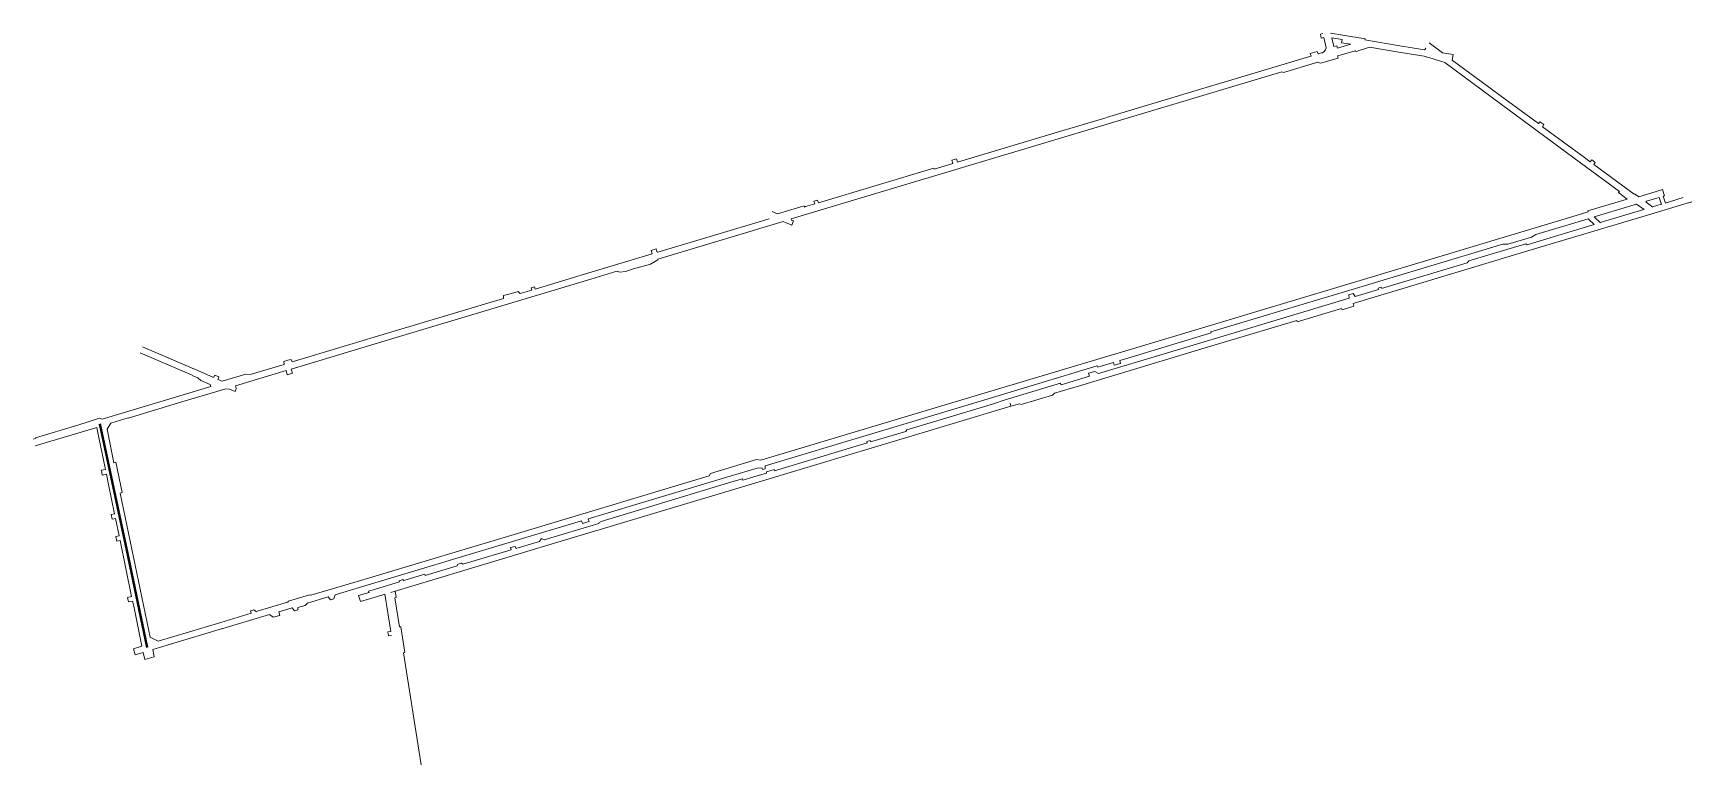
# Model space of a CAD drawing. Header units: millimetres. Extents: x 39480612 to 39481818, y 3852300 to 3852832.
import ezdxf

# ---------------------------------------------------------------- set-up
doc = ezdxf.new("R2010")
doc.units = ezdxf.units.MM
for name, color, linetype, lineweight in [('岩巷ZSLK0900DCJ', 7, 'Continuous', 0), ('煤巷ZSLK0900DCJ', 7, 'Continuous', 0), ('煤巷中心线ZSLK0900DCJ', 7, 'Continuous', 0)]:
    doc.layers.add(name, color=color, linetype=linetype, lineweight=lineweight)

msp = doc.modelspace()

# ---------------------------------------------------------------- linework, layer by layer
at = {"layer": '岩巷ZSLK0900DCJ', "color": 30, "linetype": 'Continuous', "lineweight": 15, "true_color": 0xff8000, "flags": 128}
for points in [[(39481549.6, 3852831.4), (39481547.8, 3852830.9), (39481548.4, 3852828.1), (39481550.3, 3852828.5)], [(39481552, 3852821), (39481550.2, 3852828.5)], [(39481555.2, 3852831.7), (39481564, 3852830.2)], [(39481563.5, 3852827.1), (39481556, 3852828.3)], [(39481557.5, 3852822), (39481556, 3852828.3)], [(39481552, 3852821.1), (39481551.4, 3852819.7), (39481550.4, 3852818.4), (39481548.9, 3852817.2)], [(39481796.5, 3852718.1), (39481791.2, 3852716.5)], [(39481794.1, 3852712.4), (39481792.4, 3852711.9)], [(39481794.1, 3852712.4), (39481795.7, 3852707.3)], [(39481796.5, 3852718.1), (39481797.9, 3852713.6)], [(39481797.9, 3852713.6), (39481797, 3852713.3)], [(39481797, 3852713.3), (39481798.6, 3852708.1)], [(39481811.5, 3852712.2), (39481798.5, 3852708.3)], [(39481817, 3852708.9), (39481812.7, 3852707.6)], [(39481817.8, 3852709.1), (39481816.9, 3852708.8)], [(39481795.6, 3852707.5), (39481789.1, 3852705.5)], [(39481812.8, 3852707.6), (39481790.5, 3852701)]]:
    msp.add_lwpolyline(points, dxfattribs=at)
at = {"layer": '煤巷ZSLK0900DCJ', "color": 7, "linetype": 'Continuous', "lineweight": 15, "flags": 128}
for points in [[(39481564, 3852830.2), (39481580.3, 3852827.5), (39481580.1, 3852826.8)], [(39481541, 3852815.1), (39481540.4, 3852816.9), (39481545.5, 3852818.4), (39481546, 3852816.6)], [(39481549.3, 3852817.6), (39481546, 3852816.6)], [(39481560.2, 3852820.8), (39481559.7, 3852822.6), (39481557.5, 3852822)], [(39481569.9, 3852823.7), (39481560.2, 3852820.8)], [(39481573.1, 3852819), (39481560.3, 3852815.2)], [(39481563.1, 3852824.8), (39481563.5, 3852827.1)], [(39481569.9, 3852823.7), (39481563.1, 3852824.8)], [(39481583.5, 3852821.5), (39481573.7, 3852818.5), (39481573.1, 3852819)], [(39481605.6, 3852822.6), (39481580.1, 3852826.8)], [(39481604.8, 3852817.9), (39481583.5, 3852821.5)], [(39481624.6, 3852814.7), (39481604.8, 3852817.9)], [(39481623.5, 3852819.6), (39481605.6, 3852822.6)], [(39481623.5, 3852819.6), (39481624.3, 3852820.6)], [(39481624.3, 3852820.6), (39481624, 3852820.8)], [(39481636.4, 3852817.5), (39481626.8, 3852824.6)], [(39481644.2, 3852816.2), (39481636.4, 3852817.5)], [(39481644.2, 3852816.2), (39481643.5, 3852812.2)], [(39481540.8, 3852815), (39481455.1, 3852789.3)], [(39481520.9, 3852803.1), (39481545.9, 3852810.6)], [(39481541, 3852815.1), (39481540.8, 3852815)], [(39481560.2, 3852815.3), (39481560.7, 3852813.6), (39481547.8, 3852809.8), (39481545.7, 3852810.7)], [(39481624.5, 3852814.6), (39481626.7, 3852814), (39481638.1, 3852810.4)], [(39481679.4, 3852779.9), (39481638.1, 3852810.4)], [(39481682.1, 3852783.7), (39481643.5, 3852812.2)], [(39481519.6, 3852803.7), (39481175.1, 3852700.4)], [(39481519.6, 3852803.7), (39481520.9, 3852803.1)], [(39481455.1, 3852789.3), (39481392.1, 3852770.4)], [(39481706.2, 3852766), (39481682.2, 3852783.7)], [(39481391.8, 3852770.3), (39481356.5, 3852759.7)], [(39481736.9, 3852737.6), (39481679.4, 3852779.9)], [(39481356.5, 3852759.7), (39481283.9, 3852737.9)], [(39481706.2, 3852766), (39481707.4, 3852767.4), (39481710.2, 3852765.3), (39481709.3, 3852763.7)], [(39481739.7, 3852741.3), (39481709.3, 3852763.7)], [(39481266.9, 3852732.8), (39481266.7, 3852733.7), (39481182.7, 3852708.5)], [(39481280.5, 3852736.9), (39481266.9, 3852732.8)], [(39481283.9, 3852737.9), (39481283.2, 3852740.5), (39481279.7, 3852739.4), (39481280.5, 3852736.9)], [(39481736.9, 3852737.5), (39481765.1, 3852716.7), (39481764.5, 3852715.9), (39481770.9, 3852711.2)], [(39481779.2, 3852712.9), (39481776.2, 3852715.1), (39481775.8, 3852714.7), (39481746.5, 3852736.3), (39481747.5, 3852737.8), (39481745, 3852739.6), (39481743.9, 3852738.2), (39481739.7, 3852741.3)], [(39481180.1, 3852707.7), (39481173.4, 3852705.7)], [(39481180.1, 3852707.7), (39481179.5, 3852709.7), (39481182.2, 3852710.5), (39481182.7, 3852708.5)], [(39481770.9, 3852711.2), (39481742.1, 3852702.6)], [(39481791.2, 3852716.5), (39481779.2, 3852712.9)], [(39481792.4, 3852711.9), (39481784.8, 3852709.6), (39481784.4, 3852708.9)], [(39481789.4, 3852705.4), (39481784.5, 3852709)], [(39481065.9, 3852672.5), (39481147, 3852696.8)], [(39481172.6, 3852705.4), (39481172.4, 3852706.3), (39481153, 3852700.5), (39481149.2, 3852702.1)], [(39481157.1, 3852695), (39481163.4, 3852692.3), (39481164.7, 3852695.3), (39481163.1, 3852695.9), (39481162.9, 3852696.7)], [(39481175.1, 3852700.4), (39481162.9, 3852696.7)], [(39481172.6, 3852705.4), (39481172.7, 3852705.4), (39481173.4, 3852705.7)], [(39481738.5, 3852700.7), (39481576.6, 3852652.1)], [(39481790.5, 3852701), (39481703.3, 3852674.9)], [(39481742.4, 3852696.9), (39481704.4, 3852685.5)], [(39481742.4, 3852701.8), (39481738.4, 3852700.6)], [(39481738.4, 3852700.6), (39481738.4, 3852700.6)], [(39481742.1, 3852702.6), (39481742.4, 3852701.8)], [(39481746.9, 3852692.6), (39481742.4, 3852696.9)], [(39481773.5, 3852706.3), (39481746.8, 3852698.2)], [(39481751.3, 3852694), (39481746.8, 3852698.2)], [(39481782.8, 3852703.6), (39481751.2, 3852694.1)], [(39481773.5, 3852706.3), (39481777.6, 3852707.5), (39481783.1, 3852703.5)], [(39481789.3, 3852705.6), (39481789.2, 3852705.5)], [(39481157.1, 3852695), (39481065.9, 3852667.6)], [(39481680.5, 3852678.3), (39481684.1, 3852678.4), (39481701.3, 3852683.6), (39481704.4, 3852685.5)], [(39481746.8, 3852692.7), (39481702, 3852679.2)], [(39481061.9, 3852671.3), (39481061.2, 3852673.9), (39481064.7, 3852674.9), (39481065.2, 3852673.1), (39481065.9, 3852672.5)], [(39481703.3, 3852674.9), (39481571.5, 3852635.3)], [(39481680.5, 3852678.3), (39481578, 3852647.6)], [(39481697, 3852678.7), (39481655.7, 3852666.3)], [(39481697, 3852678.7), (39481698, 3852678)], [(39481702, 3852679.2), (39481698, 3852678)], [(39481061.9, 3852671.3), (39481015.9, 3852657.5)], [(39481017.2, 3852653), (39481036.2, 3852658.7), (39481038.3, 3852658), (39481042.6, 3852658.6), (39481048.4, 3852660.5), (39481060.6, 3852664), (39481063.5, 3852665.5), (39481066.1, 3852667), (39481065.9, 3852667.6)], [(39481654.4, 3852664.9), (39481592.2, 3852646.2)], [(39481654.4, 3852664.9), (39481655.7, 3852666.3)], [(39481017.2, 3852653), (39480875.7, 3852610.6)], [(39480974.3, 3852645.1), (39480973.8, 3852646.8), (39480976.3, 3852647.5), (39480976.8, 3852645.8)], [(39480973.8, 3852646.8), (39480976.3, 3852647.5)], [(39481015.9, 3852657.5), (39480976.8, 3852645.8)], [(39481576.6, 3852652.1), (39481406.3, 3852601)], [(39481578, 3852647.6), (39481468.1, 3852614.6)], [(39480953.9, 3852638.9), (39480874.4, 3852615.1)], [(39480965.9, 3852642.5), (39480964.5, 3852644), (39480959.5, 3852642.5), (39480953.7, 3852641.2), (39480953.9, 3852638.9)], [(39480974.3, 3852645.1), (39480965.9, 3852642.5)], [(39481568.7, 3852639.2), (39481465, 3852608)], [(39481530.5, 3852623), (39481530.8, 3852622), (39481563.2, 3852631.7), (39481563.5, 3852630.7), (39481572.1, 3852633.3), (39481571.5, 3852635.3)], [(39481568.7, 3852639.2), (39481568.4, 3852641.6), (39481571.6, 3852642.6), (39481573.1, 3852640.5)], [(39481589.9, 3852645.5), (39481573.1, 3852640.5)], [(39481592.3, 3852646.2), (39481592, 3852647.1), (39481589.7, 3852646.4), (39481589.9, 3852645.4)], [(39480874.4, 3852615.1), (39480800.1, 3852592.8)], [(39481468.1, 3852614.6), (39481468.4, 3852613.9), (39481407.8, 3852595.7)], [(39481530.5, 3852623), (39481466.3, 3852603.7)], [(39480689.6, 3852599.4), (39480727.4, 3852583.2)], [(39480691.4, 3852603.8), (39480729.2, 3852587.5)], [(39480875.7, 3852610.6), (39480799.4, 3852587.7)], [(39481406.2, 3852601), (39481294.3, 3852567.4)], [(39481466.3, 3852603.7), (39481372.6, 3852575.6)], [(39481465, 3852608), (39481386.4, 3852584.5)], [(39480729.3, 3852587.5), (39480742.9, 3852581.6)], [(39480794.4, 3852591.1), (39480769.7, 3852583.7)], [(39480800.1, 3852592.8), (39480799.3, 3852594.7), (39480797, 3852594.2), (39480794.1, 3852593.2), (39480794.4, 3852591.1)], [(39480795.7, 3852586.6), (39480796.6, 3852583.5), (39480800.4, 3852584.6), (39480799.4, 3852587.7)], [(39481385.8, 3852589), (39481385.5, 3852589.9), (39481295.7, 3852562.9)], [(39481385.8, 3852589.1), (39481397.2, 3852592.5)], [(39481397.2, 3852592.5), (39481397.8, 3852590.4), (39481402.4, 3852591.8), (39481401.8, 3852593.9)], [(39481401.8, 3852593.9), (39481407.8, 3852595.7)], [(39480741, 3852575.1), (39480718.5, 3852568.3)], [(39480727.4, 3852583.1), (39480731.6, 3852581.3), (39480733.7, 3852579.4), (39480740.5, 3852576.4), (39480741, 3852575.1)], [(39480749.3, 3852578.8), (39480746.2, 3852580.2), (39480746.9, 3852582), (39480744, 3852583.2), (39480742.9, 3852581.6)], [(39480769.7, 3852583.7), (39480766.4, 3852584), (39480749.3, 3852578.8)], [(39480751.8, 3852573.4), (39480754.5, 3852573), (39480758.7, 3852571.3), (39480759.2, 3852572.6), (39480759.4, 3852573.5), (39480758.9, 3852575.5)], [(39480795.7, 3852586.6), (39480758.9, 3852575.5)], [(39481310, 3852562.5), (39481318.5, 3852565.4), (39481358.7, 3852577.4), (39481359.1, 3852576.3)], [(39481372.6, 3852575.6), (39481354.5, 3852570.2)], [(39481379.9, 3852582.5), (39481359.2, 3852576.3)], [(39481379.9, 3852582.5), (39481379.2, 3852584.6), (39481383.7, 3852585.9), (39481386.4, 3852584.5)], [(39480718.5, 3852568.3), (39480679.6, 3852556.6)], [(39480719.8, 3852563.8), (39480681, 3852552.1)], [(39480751.8, 3852573.4), (39480719.8, 3852563.8)], [(39481294.3, 3852567.4), (39481141, 3852521.4)], [(39481322.1, 3852562.9), (39481322.7, 3852560.7)], [(39481354.5, 3852570.2), (39481352.9, 3852568.6), (39481330.2, 3852561.9), (39481329, 3852562.5)], [(39480613.7, 3852537.2), (39480613.5, 3852537.7), (39480644.3, 3852546.9), (39480660, 3852551.9)], [(39480679.7, 3852556.7), (39480662, 3852551.3), (39480660, 3852551.9)], [(39480681, 3852552.2), (39480668.2, 3852548.3)], [(39481322.7, 3852560.7), (39481137.2, 3852505)], [(39481295.7, 3852562.9), (39481144.1, 3852517.4)], [(39481310, 3852562.5), (39481247, 3852543.6), (39481246.3, 3852542.4), (39481220.6, 3852534.7)], [(39481329, 3852562.5), (39481322.7, 3852560.7)], [(39480658, 3852545.3), (39480613.3, 3852531.8)], [(39480658, 3852545.3), (39480658.6, 3852542.5), (39480664.3, 3852514.8)], [(39480665.5, 3852544), (39480668.2, 3852548.3)], [(39480665.5, 3852544), (39480670.5, 3852519.6), (39480671.9, 3852520), (39480676.5, 3852497.9), (39480675.1, 3852497.6), (39480696.8, 3852392.8)], [(39480611.8, 3852536.8), (39480613.6, 3852537.3)], [(39481218.2, 3852534), (39481150.8, 3852513.8)], [(39481218.3, 3852533.9), (39481217.9, 3852535), (39481220.3, 3852535.7), (39481220.7, 3852534.8)], [(39480664.3, 3852514.8), (39480661.4, 3852514.2), (39480662.1, 3852510.6), (39480665.1, 3852511.2)], [(39481103.4, 3852510.1), (39481104.2, 3852511.8), (39481137.8, 3852521.9), (39481141, 3852521.4)], [(39481138.2, 3852515.6), (39481118.7, 3852509.8)], [(39481138.2, 3852515.6), (39481141.7, 3852515.8), (39481142, 3852514.6), (39481144.1, 3852515.2), (39481144.1, 3852517.4)], [(39480665.1, 3852511.2), (39480666.7, 3852503.7)], [(39480666.7, 3852503.7), (39480671, 3852482.4)], [(39481103.4, 3852510.1), (39480968.7, 3852469.7)], [(39481137.2, 3852505), (39480983.5, 3852458.9)], [(39481118.7, 3852509.8), (39481015.4, 3852478.8)], [(39481023.1, 3852475.5), (39481023, 3852475.9), (39481024.8, 3852477), (39481119.8, 3852505.8), (39481127.6, 3852507.8), (39481127.8, 3852506.9)], [(39481135.9, 3852509.3), (39481127.8, 3852506.9)], [(39481145.1, 3852512.1), (39481135.9, 3852509.3)], [(39481145.1, 3852512.1), (39481144.9, 3852512.9), (39481150.6, 3852514.6), (39481150.8, 3852513.7)], [(39480671.1, 3852482.4), (39480668.5, 3852481.9), (39480669.2, 3852478.5), (39480671.8, 3852479.1)], [(39480671.7, 3852479.1), (39480674.3, 3852466.6)], [(39480671.7, 3852479.1), (39480671.7, 3852479)], [(39481010.6, 3852477.4), (39481011.2, 3852475.5), (39481016, 3852476.9), (39481015.4, 3852478.8)], [(39480674.3, 3852466.6), (39480672, 3852466.1), (39480672.7, 3852462.7), (39480675, 3852463.2)], [(39480968.7, 3852469.7), (39480849.2, 3852433.9)], [(39481010.6, 3852477.4), (39480970, 3852465.2)], [(39481023.1, 3852475.5), (39480983.4, 3852463.6)], [(39480675, 3852463.2), (39480683.4, 3852422.5)], [(39480970, 3852465.2), (39480850.5, 3852429.4)], [(39480983.5, 3852458.9), (39480871.9, 3852425.4)], [(39480959.3, 3852456.3), (39480924.1, 3852445.8)], [(39480962.7, 3852457.5), (39480962.3, 3852458.7), (39480958.8, 3852457.9), (39480959.3, 3852456.3)], [(39480980, 3852462.5), (39480962.7, 3852457.4)], [(39480983.5, 3852463.5), (39480981.8, 3852464.3), (39480981.1, 3852464.2), (39480980, 3852462.5)], [(39480920.2, 3852444.6), (39480896.9, 3852437.6)], [(39480920.2, 3852444.6), (39480920.5, 3852445.8), (39480923.2, 3852446.6), (39480924.1, 3852445.8)], [(39480849.1, 3852433.9), (39480813.8, 3852423.3)], [(39480860.6, 3852427.7), (39480878.2, 3852433)], [(39480881.4, 3852433.9), (39480880.7, 3852434.8), (39480877.9, 3852433.9), (39480878.2, 3852433)], [(39480896.9, 3852437.6), (39480896.6, 3852438.6), (39480881.4, 3852434)], [(39480683.5, 3852422.5), (39480680.5, 3852421.8), (39480681.1, 3852418.5), (39480684.2, 3852419.1)], [(39480684.1, 3852419.1), (39480684.9, 3852415.4)], [(39480796.7, 3852418.1), (39480797.4, 3852419.1), (39480812.8, 3852423.7), (39480813.9, 3852423.3)], [(39480826.3, 3852422.1), (39480811.2, 3852417.5)], [(39480826.3, 3852422.1), (39480828, 3852420), (39480830.5, 3852420.7), (39480831.3, 3852423.6)], [(39480850.5, 3852429.4), (39480831.3, 3852423.6)], [(39480856.1, 3852425.4), (39480848.4, 3852423.1)], [(39480849.7, 3852418.8), (39480848.4, 3852423.1)], [(39480862.1, 3852422.5), (39480849.7, 3852418.8)], [(39480856.1, 3852425.2), (39480855.7, 3852426.3), (39480860.6, 3852427.7)], [(39480867.5, 3852424.1), (39480862.1, 3852422.5)], [(39480867.5, 3852424.1), (39480871.8, 3852397.1)], [(39480875, 3852426.3), (39480875.7, 3852421.7), (39480874.7, 3852421.5), (39480878.1, 3852400.3), (39480879.1, 3852400.4), (39480882.1, 3852381.7), (39480881.1, 3852381.5), (39480893.9, 3852300.1)], [(39480684.9, 3852415.3), (39480690.9, 3852386.4)], [(39480770.3, 3852410.2), (39480748.2, 3852403.6)], [(39480783.7, 3852409.3), (39480749.6, 3852399.1)], [(39480774.2, 3852411.3), (39480772.2, 3852412.8), (39480769.8, 3852412.1), (39480770.3, 3852410.2)], [(39480796.7, 3852418.2), (39480774, 3852411.4)], [(39480790.4, 3852411.3), (39480791.1, 3852408.7), (39480786.4, 3852407.3), (39480783.7, 3852409.3)], [(39480800.1, 3852414.2), (39480790.4, 3852411.3)], [(39480811.2, 3852417.5), (39480809.5, 3852416), (39480804.3, 3852414.4), (39480804.2, 3852412.8), (39480801.8, 3852412.1), (39480800.1, 3852414.2)], [(39480749.5, 3852399.1), (39480698.9, 3852383.9)], [(39480748.2, 3852403.6), (39480702.7, 3852389.9)], [(39480871.8, 3852397.1), (39480869.7, 3852396.8), (39480870.2, 3852393.8), (39480872.3, 3852394.2)], [(39480690.9, 3852386.4), (39480684.7, 3852384.5), (39480686, 3852380), (39480691.9, 3852381.8)], [(39480691.9, 3852381.8), (39480692.9, 3852376.6), (39480699.8, 3852378.5), (39480698.9, 3852383.9)], [(39480696.8, 3852392.8), (39480702.7, 3852389.9)]]:
    msp.add_lwpolyline(points, dxfattribs=at)
at = {"layer": '煤巷中心线ZSLK0900DCJ', "color": 2, "linetype": 'Continuous', "lineweight": 40, "true_color": 0xffff00, "flags": 128}
msp.add_lwpolyline([(39480660.2, 3852547.8), (39480679.8, 3852456.2), (39480694.6, 3852385.3)], dxfattribs=at)

doc.saveas('drawing.dxf')
